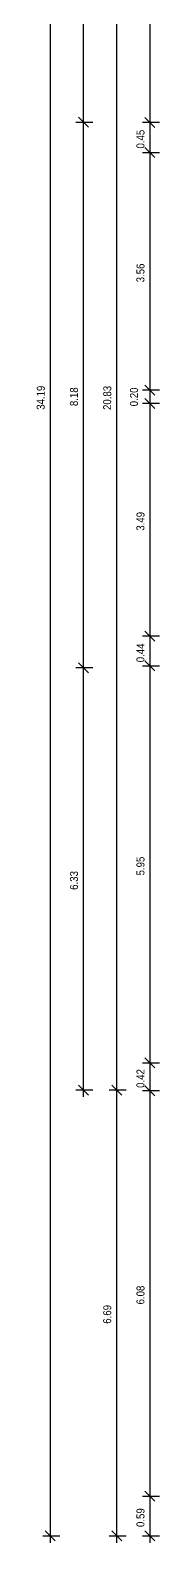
# Model space of a CAD drawing. Header units: metres. Extents: x -1139 to -992, y 249 to 309.
# Drawn here: x -1108.84 to -1107, y 271.44 to 294.12 of the extents above; entities that cross this region are included whole.
import ezdxf
from ezdxf.enums import TextEntityAlignment as Align

# ---------------------------------------------------------------- set-up
doc = ezdxf.new("R2010")
doc.units = ezdxf.units.M
doc.header["$LTSCALE"] = 0.03
doc.layers.add('A_bemaßung', color=2, linetype='CONTINUOUS')
doc.styles.add('BOLDSIMP_FNT', font='TXT', dxfattribs={"height": 1})

# ---------------------------------------------------------------- blocks, each defined once
blk = doc.blocks.new('SLASH1')
at = {"layer": 'A_bemaßung', "color": 2, "linetype": 'Continuous'}
for p, q in [((0.07663, 0.07663), (-0.07319, -0.07319)), ((0, -0.14068), (0, 0.11466))]:
    blk.add_line(p, q, dxfattribs=at)

msp = doc.modelspace()

# ---------------------------------------------------------------- linework, layer by layer
at = {"layer": 'A_bemaßung', "linetype": 'Continuous'}
for p, q in [((-1108.63686, 271.44497), (-1108.63686, 305.83996)), ((-1107.63686, 271.44498), (-1107.63686, 305.83996)), ((-1107.13686, 271.44498), (-1107.13686, 305.81997)), ((-1108.13685, 278.12998), (-1108.13685, 299.15498))]:
    msp.add_line(p, q, dxfattribs=at)

# ---------------------------------------------------------------- block references
at = {"layer": 'A_bemaßung', "color": 7, "rotation": 90}
for p in [(-1108.13685, 292.73888), (-1108.13685, 292.73888), (-1107.13686, 292.73722), (-1107.13686, 292.73722), (-1107.13685, 292.28444), (-1107.13685, 292.28444), (-1107.13686, 288.72467), (-1107.13686, 288.72467), (-1107.13685, 288.52357), (-1107.13685, 288.52357), (-1107.13685, 285.03378), (-1107.13685, 285.03378), (-1108.13686, 284.55938), (-1108.13686, 284.55938), (-1107.13686, 284.58881), (-1107.13686, 284.58881), (-1107.13686, 278.63718), (-1107.13686, 278.63718), (-1108.13686, 278.22999), (-1107.63686, 278.22998), (-1107.63686, 278.22998), (-1107.13686, 278.21912), (-1107.13686, 278.21912), (-1107.13686, 272.13951), (-1107.13686, 272.13951), (-1108.63686, 271.54498), (-1107.63686, 271.54498), (-1107.13686, 271.54498)]:
    msp.add_blockref('SLASH1', p, dxfattribs=at)

# ---------------------------------------------------------------- texts
at = {"layer": 'A_bemaßung', "color": 7, "linetype": 'Continuous', "style": 'BOLDSIMP_FNT', "width": 0.9}
for s, p in [('0.45', (-1107.18685, 292.34627)), ('3.56', (-1107.18686, 290.34)), ('34.19', (-1108.68686, 288.42904)), ('8.18', (-1108.18685, 288.48455)), ('20.83', (-1107.68685, 288.42647)), ('0.20', (-1107.28437, 288.48167)), ('3.49', (-1107.18685, 286.61666)), ('0.44', (-1107.18686, 284.64415)), ('5.95', (-1107.18686, 281.44841)), ('6.33', (-1108.18686, 281.23266)), ('0.42', (-1107.18686, 278.26358)), ('6.08', (-1107.18686, 275.01732)), ('6.69', (-1107.68686, 274.72804)), ('0.59', (-1107.18686, 271.68023))]:
    msp.add_text(s, height=0.12, rotation=89.6, dxfattribs=at).set_placement(p, align=Align.BOTTOM_LEFT)

doc.saveas('drawing.dxf')
